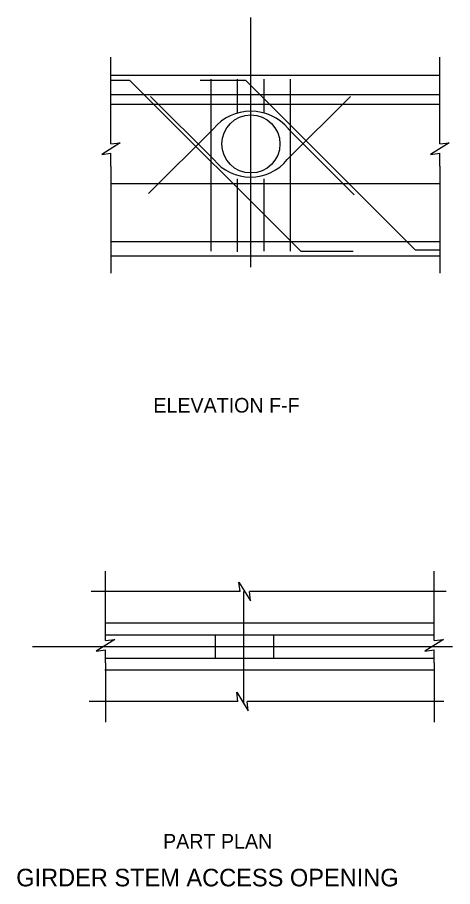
# Model space of a CAD drawing. Extents: x -851.3 to -792.3, y 474.7 to 534.3.
# Drawn here: x -851.25 to -836.27, y 504.33 to 534.28 of the extents above; entities that cross this region are included whole.
import ezdxf

# ---------------------------------------------------------------- set-up
doc = ezdxf.new("R2010")
doc.units = 0
for name, color, linetype in [('56 Stage 3 Anno', 7, 'Continuous'), ('str_Center-Line-A', 7, 'Continuous'), ('str_Concrete-A', 7, 'Continuous'), ('str_Reinforcement-A', 7, 'Continuous')]:
    doc.layers.add(name, color=color, linetype=linetype)

msp = doc.modelspace()

# ---------------------------------------------------------------- linework, layer by layer
at = {"layer": 'str_Center-Line-A'}
for p, q in [((-843.23, 534.278), (-843.23, 525.667)), ((-836.275, 512.59), (-850.733, 512.59))]:
    msp.add_line(p, q, dxfattribs=at)
msp.add_lwpolyline([(-843.455, 510.632), (-843.455, 514.498)], dxfattribs=at)
at = {"layer": 'str_Concrete-A'}
for p, q in [((-848.033, 529.917), (-848.033, 532.903)), ((-836.714, 529.917), (-836.714, 532.903)), ((-836.714, 532.276), (-848.033, 532.276)), ((-836.714, 531.609), (-848.033, 531.609)), ((-836.714, 531.276), (-848.033, 531.276)), ((-848.033, 529.917), (-848.033, 530.357)), ((-836.714, 529.917), (-836.714, 530.357)), ((-848.033, 529.157), (-848.033, 529.597)), ((-836.714, 529.157), (-836.714, 529.597)), ((-848.033, 529.157), (-848.033, 525.462)), ((-836.714, 529.157), (-836.714, 525.462)), ((-836.714, 528.546), (-848.033, 528.546)), ((-836.714, 526.546), (-848.033, 526.546)), ((-836.714, 526.046), (-848.033, 526.046)), ((-848.226, 512.802), (-848.226, 515.199)), ((-836.908, 512.802), (-836.908, 515.199)), ((-843.637, 514.498), (-848.713, 514.498)), ((-843.59, 514.498), (-844.03, 514.498)), ((-842.83, 514.498), (-843.27, 514.498)), ((-836.497, 514.498), (-843.27, 514.498)), ((-836.929, 513.399), (-848.246, 513.399)), ((-848.226, 512.802), (-848.226, 513.242)), ((-836.908, 512.802), (-836.908, 513.242)), ((-836.929, 512.995), (-848.246, 512.995)), ((-844.432, 512.186), (-844.432, 512.995)), ((-842.432, 512.186), (-842.432, 512.995)), ((-848.226, 512.042), (-848.226, 512.482)), ((-836.908, 512.042), (-836.908, 512.482)), ((-836.929, 512.186), (-848.246, 512.186)), ((-848.226, 512.042), (-848.226, 509.987)), ((-836.908, 512.042), (-836.908, 509.987)), ((-836.929, 511.781), (-848.246, 511.781)), ((-843.712, 510.703), (-848.789, 510.703)), ((-843.666, 510.703), (-844.106, 510.703)), ((-842.906, 510.703), (-843.346, 510.703)), ((-836.572, 510.703), (-843.346, 510.703))]:
    msp.add_line(p, q, dxfattribs=at)
for points in [[(-848.033, 529.917), (-847.713, 529.957), (-848.353, 529.557), (-848.033, 529.597)], [(-836.714, 529.917), (-836.394, 529.957), (-837.034, 529.557), (-836.714, 529.597)], [(-843.23, 528.292), (-843.23, 528.086)], [(-843.59, 514.498), (-843.63, 514.818), (-843.23, 514.178), (-843.27, 514.498)], [(-848.226, 512.802), (-847.906, 512.842), (-848.546, 512.442), (-848.226, 512.482)], [(-836.908, 512.802), (-836.588, 512.842), (-837.228, 512.442), (-836.908, 512.482)], [(-843.666, 510.703), (-843.706, 511.023), (-843.306, 510.383), (-843.346, 510.703)]]:
    msp.add_lwpolyline(points, dxfattribs=at)
msp.add_circle((-843.217, 529.916), 1, dxfattribs=at)
at = {"layer": 'str_Reinforcement-A'}
for p, q in [((-847.382, 532.103), (-848.032, 532.103)), ((-841.504, 526.226), (-847.382, 532.103)), ((-843.39, 532.103), (-844.959, 532.103)), ((-844.595, 532.154), (-844.595, 526.227)), ((-843.685, 532.154), (-843.685, 530.979)), ((-837.546, 526.26), (-843.39, 532.103)), ((-842.775, 532.154), (-842.775, 530.979)), ((-841.865, 532.154), (-841.865, 526.227)), ((-844.495, 529.376), (-846.669, 531.55)), ((-841.965, 529.376), (-839.784, 531.556)), ((-846.738, 528.206), (-844.505, 530.439)), ((-839.658, 528.168), (-841.929, 530.439)), ((-843.685, 528.712), (-843.685, 526.205)), ((-842.775, 528.712), (-842.775, 526.227)), ((-841.504, 526.226), (-839.697, 526.226)), ((-836.714, 526.26), (-837.546, 526.26))]:
    msp.add_line(p, q, dxfattribs=at)
for centre, radius, start, end in [((-843.217, 529.374), 1.672, 39.5889, 140.4112), ((-843.23, 530.414), 1.637, 219.3727, 320.6273)]:
    msp.add_arc(centre, radius, start, end, dxfattribs=at)

# ---------------------------------------------------------------- texts
at = {"layer": '56 Stage 3 Anno'}
for s, height, p in [('ELEVATION F-F', 0.50556, (-846.574, 520.659)), ('PART PLAN', 0.5056, (-846.24, 505.635))]:
    msp.add_text(s, height=height, dxfattribs=at).set_placement(p)
at = {"layer": 'str_Reinforcement-A'}
msp.add_text('GIRDER STEM ACCESS OPENING', height=0.60667, dxfattribs=at).set_placement((-851.295, 504.334))

doc.saveas('drawing.dxf')
